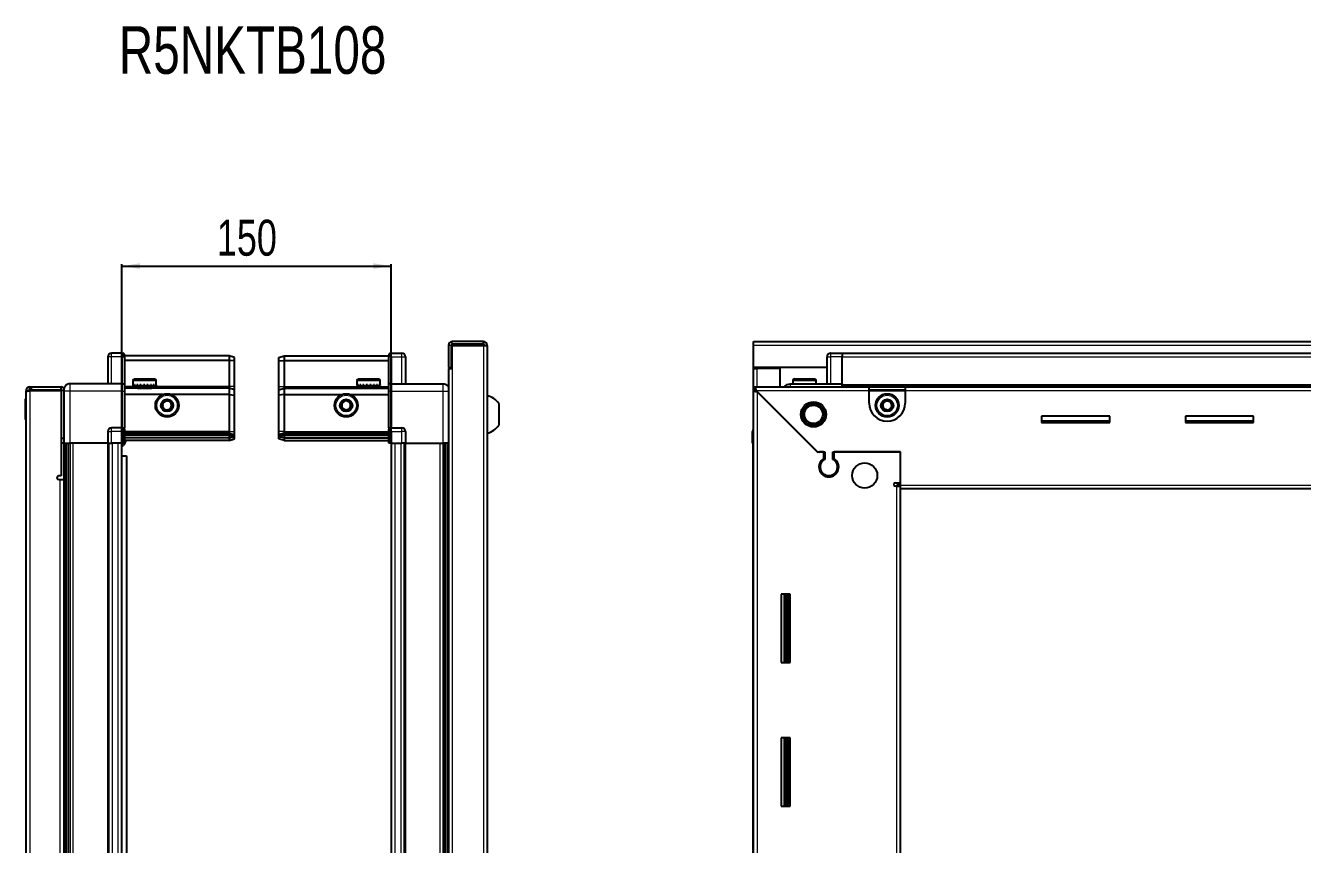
# Model space of a CAD drawing. Header units: millimetres. Extents: x 1415 to 4236, y 362 to 1752.
# Drawn here: x 2756 to 3467, y 1296 to 1752 of the extents above; entities that cross this region are included whole.
import ezdxf

# ---------------------------------------------------------------- set-up
doc = ezdxf.new("R2010")
doc.units = ezdxf.units.MM
doc.layers.add('FORMAT', color=7, linetype='Continuous')
doc.styles.add('SLDTEXTSTYLE0', font='TXT', dxfattribs={"width": 0.75})
doc.dimstyles.new('SLDDIMSTYLE0', dxfattribs={"dimtxt": 20, "dimasz": 10, "dimexe": 0, "dimexo": 0.0625, "dimgap": 5, "dimtad": 2, "dimdec": 1, "dimrnd": 1e-09, "dimzin": 12, "dimdsep": 46, "dimtxsty": 'SLDTEXTSTYLE0', "dimsah": 1, "dimcen": 0.09, "dimadec": 0, "dimazin": 3, "dimtfac": 1, "dimtofl": 0, "dimtmove": 0, "dimatfit": 3, "dimfxl": 0, "dimfrac": 2, "dimtolj": 1, "dimtzin": 12, "dimarcsym": 0})

# ---------------------------------------------------------------- blocks, each defined once
blk = doc.blocks.new('_D_5')
at = {"layer": 'FORMAT'}
for p, q in [((2809.28, 1519.33), (2809.28, 1618.82)), ((2809.28, 1617.82), (2959.28, 1617.82)), ((2959.28, 1519.33), (2959.28, 1618.82))]:
    blk.add_line(p, q, dxfattribs=at)
for points in [[(2809.28, 1617.82), (2819.28, 1616.28), (2819.28, 1619.36)], [(2959.28, 1617.82), (2949.28, 1619.36), (2949.28, 1616.28)]]:
    blk.add_solid(points, dxfattribs=at)
at = {"layer": 'FORMAT', "insert": (2862.11, 1643.6), "char_height": 20, "attachment_point": 1, "style": 'SLDTEXTSTYLE0'}
blk.add_mtext('150', dxfattribs=at)

msp = doc.modelspace()

# ---------------------------------------------------------------- linework, layer by layer
at = {"color": 7, "linetype": 'Continuous', "lineweight": 25}
for p, q in [((2991.13, 1573.72), (2991.13, 1561.32)), ((2992.63, 1573.72), (2992.63, 1561.32)), ((2993.13, 1560.82), (2993.13, 1573.72)), ((2993.13, 1573.72), (3010.53, 1573.72)), ((3010.53, 1575.82), (2993.23, 1575.82)), ((3010.53, 1574.32), (2993.23, 1574.32)), ((3010.53, 1574.32), (3010.53, 1575.82)), ((3010.53, 1573.72), (3012.63, 1573.72)), ((3012.63, 1573.72), (3012.63, 778.92)), ((3160.85, 1575.82), (4159.85, 1575.82)), ((3160.85, 1573.72), (3160.85, 1575.82)), ((3160.85, 1561.32), (3160.85, 1573.72)), ((2801.43, 1567.32), (2801.43, 1552.32)), ((2809.43, 1569.32), (2803.43, 1569.32)), ((2809.43, 1569.32), (2809.76, 1569.32)), ((2809.43, 1569.32), (2809.43, 1567.32)), ((2809.43, 1552.52), (2809.43, 1567.32)), ((2809.43, 1552.52), (2809.43, 1567.32)), ((2810.63, 1568.82), (2809.76, 1569.32)), ((2810.63, 1567.32), (2810.63, 1568.82)), ((2868.93, 1567.82), (2810.63, 1567.82)), ((2810.63, 1567.32), (2810.63, 1552.52)), ((2868.93, 1565.32), (2810.63, 1565.32)), ((2868.93, 1567.82), (2868.93, 1565.32)), ((2871.93, 1567.02), (2868.93, 1567.82)), ((2868.93, 1565.32), (2868.93, 1550.82)), ((2871.93, 1565.17), (2868.93, 1565.32)), ((2871.93, 1565.17), (2871.93, 1567.02)), ((2871.93, 1550.82), (2871.93, 1565.17)), ((2896.63, 1567.02), (2899.63, 1567.82)), ((2896.63, 1565.17), (2896.63, 1567.02)), ((2896.63, 1565.17), (2899.63, 1565.32)), ((2896.63, 1550.82), (2896.63, 1565.17)), ((2899.63, 1567.82), (2899.63, 1565.32)), ((2899.63, 1567.82), (2957.93, 1567.82)), ((2899.63, 1565.32), (2899.63, 1550.82)), ((2899.63, 1565.32), (2957.93, 1565.32)), ((2958.79, 1569.32), (2957.93, 1568.82)), ((2958.79, 1569.32), (2957.93, 1568.82)), ((2957.93, 1568.82), (2957.93, 1567.32)), ((2957.93, 1552.52), (2957.93, 1567.32)), ((2959.13, 1569.32), (2958.79, 1569.32)), ((2959.13, 1569.32), (2958.79, 1569.32)), ((2959.13, 1569.32), (2959.13, 1569.32)), ((2959.13, 1567.32), (2959.13, 1569.32)), ((2959.13, 1569.32), (2965.13, 1569.32)), ((2959.13, 1567.32), (2959.13, 1552.52)), ((2967.13, 1567.32), (2967.13, 1552.32)), ((3201.85, 1552.32), (3201.85, 1567.32)), ((3202.53, 1568.82), (3202.53, 1568.82)), ((3203.85, 1569.32), (3210.35, 1569.32)), ((3203.85, 1569.32), (3210.35, 1569.32)), ((3210.35, 1569.32), (3210.35, 1569.32)), ((3210.35, 1569.32), (3210.35, 1569.32)), ((3210.35, 1569.32), (3210.35, 1567.32)), ((4110.35, 1569.17), (3210.35, 1569.17)), ((3210.35, 1552.32), (3210.35, 1567.32)), ((2991.03, 1560.82), (2991.03, 791.82)), ((2991.03, 1560.82), (2993.13, 1560.82)), ((2991.13, 1561.32), (2992.63, 1561.32)), ((3201.85, 1561.32), (3160.85, 1561.32)), ((3160.85, 1560.82), (3160.85, 1561.32)), ((3160.85, 1560.82), (3162.95, 1560.82)), ((3160.85, 1550.57), (3160.85, 1560.82)), ((3162.35, 1560.82), (3162.35, 1561.32)), ((3175.85, 1560.82), (3162.95, 1560.82)), ((3175.85, 1550.57), (3175.85, 1560.82)), ((2758.03, 1549.07), (2758.03, 1550.57)), ((2758.03, 1550.57), (2758.93, 1550.57)), ((2758.93, 1549.07), (2758.93, 1550.57)), ((2758.93, 1550.57), (2775.43, 1550.57)), ((2775.43, 1549.07), (2775.43, 1550.57)), ((2809.43, 1552.32), (2780.43, 1552.32)), ((2809.43, 1552.32), (2809.43, 1552.52)), ((2809.43, 1552.32), (2810.63, 1552.32)), ((2809.43, 1548.32), (2809.43, 1552.32)), ((2810.63, 1552.52), (2810.63, 1552.32)), ((2810.63, 1552.32), (2810.63, 1548.32)), ((2868.93, 1549.82), (2810.63, 1549.82)), ((2815.43, 1554.22), (2815.43, 1551.82)), ((2815.43, 1551.82), (2815.43, 1551.32)), ((2815.43, 1551.32), (2815.56, 1551.32)), ((2815.75, 1551.82), (2815.56, 1551.82)), ((2815.56, 1551.82), (2815.56, 1551.32)), ((2815.56, 1551.32), (2815.75, 1551.32)), ((2815.75, 1551.82), (2815.75, 1551.32)), ((2815.75, 1551.32), (2816.28, 1551.32)), ((2816.23, 1555.02), (2823.39, 1555.02)), ((2816.68, 1551.82), (2816.28, 1551.82)), ((2816.28, 1551.82), (2816.28, 1551.32)), ((2816.28, 1551.32), (2816.68, 1551.32)), ((2816.68, 1551.82), (2816.68, 1551.32)), ((2816.68, 1551.32), (2817.55, 1551.32)), ((2817.53, 1551.32), (2817.53, 1551.22)), ((2817.53, 1551.22), (2826.33, 1551.22)), ((2818.12, 1551.82), (2817.55, 1551.82)), ((2817.55, 1551.82), (2817.55, 1551.32)), ((2817.55, 1551.32), (2818.12, 1551.32)), ((2817.93, 1550.82), (2818.62, 1550.34)), ((2817.93, 1550.82), (2822.96, 1550.82)), ((2818.62, 1550.34), (2817.93, 1549.86)), ((2817.93, 1549.86), (2817.93, 1549.82)), ((2817.93, 1549.86), (2822.96, 1549.86)), ((2818.12, 1551.82), (2818.12, 1551.32)), ((2818.12, 1551.32), (2819.25, 1551.32)), ((2818.62, 1550.34), (2822.78, 1550.34)), ((2819.94, 1551.82), (2819.25, 1551.82)), ((2819.25, 1551.82), (2819.25, 1551.32)), ((2819.25, 1551.32), (2819.94, 1551.32)), ((2819.94, 1551.82), (2819.94, 1551.32)), ((2819.94, 1551.32), (2821.21, 1551.32)), ((2821.95, 1551.82), (2821.21, 1551.82)), ((2821.21, 1551.82), (2821.21, 1551.32)), ((2821.21, 1551.32), (2821.44, 1551.32)), ((2821.44, 1551.82), (2821.44, 1551.32)), ((2821.94, 1551.82), (2821.94, 1551.32)), ((2821.94, 1551.32), (2821.95, 1551.32)), ((2821.95, 1551.82), (2821.95, 1551.32)), ((2821.95, 1551.32), (2823.24, 1551.32)), ((2822.78, 1550.34), (2825.24, 1550.34)), ((2822.96, 1550.82), (2825.93, 1550.82)), ((2822.96, 1549.86), (2825.93, 1549.86)), ((2823.95, 1551.82), (2823.24, 1551.82)), ((2823.24, 1551.82), (2823.24, 1551.32)), ((2823.3, 1551.82), (2823.3, 1551.32)), ((2823.3, 1551.32), (2823.95, 1551.32)), ((2823.39, 1555.02), (2827.63, 1555.02)), ((2823.95, 1551.82), (2823.95, 1551.32)), ((2823.95, 1551.32), (2825.14, 1551.32)), ((2825.76, 1551.82), (2825.14, 1551.82)), ((2825.14, 1551.82), (2825.14, 1551.32)), ((2825.14, 1551.32), (2825.76, 1551.32)), ((2825.24, 1550.34), (2825.93, 1550.82)), ((2825.93, 1549.86), (2825.24, 1550.34)), ((2825.76, 1551.82), (2825.76, 1551.32)), ((2825.76, 1551.32), (2826.73, 1551.32)), ((2825.93, 1549.82), (2825.93, 1549.86)), ((2826.33, 1551.22), (2826.33, 1551.32)), ((2827.2, 1551.82), (2826.73, 1551.82)), ((2826.73, 1551.82), (2826.73, 1551.32)), ((2826.73, 1551.32), (2827.2, 1551.32)), ((2827.2, 1551.82), (2827.2, 1551.32)), ((2827.2, 1551.32), (2827.85, 1551.32)), ((2828.11, 1551.82), (2827.85, 1551.82)), ((2827.85, 1551.82), (2827.85, 1551.32)), ((2827.85, 1551.32), (2828.11, 1551.32)), ((2828.11, 1551.82), (2828.11, 1551.32)), ((2828.11, 1551.32), (2828.39, 1551.32)), ((2828.43, 1551.82), (2828.39, 1551.82)), ((2828.39, 1551.82), (2828.39, 1551.32)), ((2828.39, 1551.32), (2828.43, 1551.32)), ((2828.43, 1551.82), (2828.43, 1554.22)), ((2828.43, 1551.82), (2828.43, 1551.32)), ((2868.93, 1550.82), (2868.93, 1549.82)), ((2868.93, 1549.82), (2868.93, 1546.32)), ((2871.93, 1549.02), (2868.93, 1549.82)), ((2871.93, 1549.02), (2871.93, 1550.82)), ((2896.63, 1549.02), (2896.63, 1550.82)), ((2896.63, 1549.02), (2899.63, 1549.82)), ((2899.63, 1550.82), (2899.63, 1549.82)), ((2899.63, 1549.82), (2899.63, 1546.32)), ((2899.63, 1549.82), (2957.93, 1549.82)), ((2940.13, 1554.22), (2940.13, 1551.32)), ((2940.13, 1551.32), (2940.16, 1551.32)), ((2940.28, 1551.82), (2940.16, 1551.82)), ((2940.16, 1551.82), (2940.16, 1551.32)), ((2940.16, 1551.32), (2940.28, 1551.32)), ((2940.28, 1551.82), (2940.28, 1551.32)), ((2940.28, 1551.32), (2940.69, 1551.32)), ((2941.03, 1551.82), (2940.69, 1551.82)), ((2940.69, 1551.82), (2940.69, 1551.32)), ((2940.69, 1551.32), (2941.03, 1551.32)), ((2940.93, 1555.02), (2952.33, 1555.02)), ((2941.03, 1551.82), (2941.03, 1551.32)), ((2941.03, 1551.32), (2941.8, 1551.32)), ((2942.33, 1551.82), (2941.8, 1551.82)), ((2941.8, 1551.82), (2941.8, 1551.32)), ((2941.8, 1551.32), (2942.33, 1551.32)), ((2942.23, 1551.32), (2942.23, 1551.22)), ((2942.23, 1551.22), (2951.03, 1551.22)), ((2942.33, 1551.82), (2942.33, 1551.32)), ((2942.33, 1551.32), (2943.39, 1551.32)), ((2942.63, 1550.82), (2943.32, 1550.34)), ((2942.63, 1550.82), (2950.63, 1550.82)), ((2943.32, 1550.34), (2942.63, 1549.86)), ((2942.63, 1549.86), (2942.63, 1549.82)), ((2942.63, 1549.86), (2950.63, 1549.86)), ((2943.32, 1550.34), (2949.94, 1550.34)), ((2944.05, 1551.82), (2943.39, 1551.82)), ((2943.39, 1551.82), (2943.39, 1551.32)), ((2943.39, 1551.32), (2944.05, 1551.32)), ((2944.05, 1551.82), (2944.05, 1551.32)), ((2944.05, 1551.32), (2945.29, 1551.32)), ((2946.02, 1551.82), (2945.29, 1551.82)), ((2945.29, 1551.82), (2945.29, 1551.32)), ((2945.29, 1551.32), (2945.72, 1551.32)), ((2945.72, 1551.82), (2945.72, 1551.32)), ((2946.02, 1551.82), (2946.02, 1551.32)), ((2946.02, 1551.32), (2947.32, 1551.32)), ((2948.05, 1551.82), (2947.32, 1551.82)), ((2947.32, 1551.82), (2947.32, 1551.32)), ((2947.59, 1551.82), (2947.59, 1551.32)), ((2947.59, 1551.32), (2948.05, 1551.32)), ((2948.05, 1551.82), (2948.05, 1551.32)), ((2948.05, 1551.32), (2949.28, 1551.32)), ((2949.94, 1551.82), (2949.28, 1551.82)), ((2949.28, 1551.82), (2949.28, 1551.32)), ((2949.28, 1551.32), (2949.94, 1551.32)), ((2949.94, 1551.82), (2949.94, 1551.32)), ((2949.94, 1551.32), (2950.98, 1551.32)), ((2949.94, 1550.34), (2950.63, 1550.82)), ((2950.63, 1549.86), (2949.94, 1550.34)), ((2950.63, 1549.82), (2950.63, 1549.86)), ((2951.5, 1551.82), (2950.98, 1551.82)), ((2950.98, 1551.82), (2950.98, 1551.32)), ((2950.98, 1551.32), (2951.5, 1551.32)), ((2951.03, 1551.22), (2951.03, 1551.32)), ((2951.5, 1551.82), (2951.5, 1551.32)), ((2951.5, 1551.32), (2952.26, 1551.32)), ((2952.59, 1551.82), (2952.26, 1551.82)), ((2952.26, 1551.82), (2952.26, 1551.32)), ((2952.26, 1551.32), (2952.59, 1551.32)), ((2952.59, 1551.82), (2952.59, 1551.32)), ((2952.59, 1551.32), (2952.99, 1551.32)), ((2953.1, 1551.82), (2952.99, 1551.82)), ((2952.99, 1551.82), (2952.99, 1551.32)), ((2952.99, 1551.32), (2953.1, 1551.32)), ((2953.1, 1551.82), (2953.1, 1551.32)), ((2953.1, 1551.32), (2953.13, 1551.32)), ((2953.13, 1551.32), (2953.13, 1554.22)), ((2957.93, 1552.32), (2957.93, 1552.52)), ((2959.13, 1552.32), (2957.93, 1552.32)), ((2957.93, 1548.32), (2957.93, 1552.32)), ((2959.13, 1552.52), (2959.13, 1552.32)), ((2959.13, 1552.32), (2959.13, 1548.32)), ((2959.13, 1552.32), (2988.13, 1552.32)), ((3160.85, 1549.07), (3160.85, 1550.57)), ((3160.85, 1550.57), (3161.85, 1550.57)), ((3161.85, 1550.57), (3225.35, 1550.57)), ((3161.85, 1549.07), (3161.85, 1550.57)), ((3181.35, 1552.32), (3210.35, 1552.32)), ((3182.85, 1554.22), (3182.85, 1552.32)), ((3183.65, 1555.02), (3195.05, 1555.02)), ((3195.85, 1552.32), (3195.85, 1554.22)), ((3210.28, 1550.57), (3210.35, 1552.29)), ((3210.35, 1552.32), (3210.35, 1551.82)), ((3210.35, 1551.17), (4110.35, 1551.17)), ((3225.35, 1548.47), (3225.35, 1550.57)), ((3225.35, 1550.57), (3245.35, 1550.57)), ((3245.35, 1550.57), (3245.35, 1548.47)), ((3245.35, 1550.57), (4075.35, 1550.57)), ((2755.93, 1543.96), (2755.63, 1543.96)), ((2755.63, 1532.39), (2755.63, 1543.96)), ((2757.43, 1548.47), (2755.93, 1548.47)), ((2755.93, 1547.97), (2755.93, 1548.47)), ((2755.93, 804.67), (2755.93, 1547.97)), ((2758.03, 1549.07), (2758.93, 1549.07)), ((2758.03, 1548.57), (2775.43, 1548.57)), ((2758.93, 1549.07), (2775.43, 1549.07)), ((2776.93, 1548.57), (2775.43, 1548.57)), ((2775.43, 1548.57), (2775.43, 1501.07)), ((2776.93, 1548.32), (2776.93, 1519.32)), ((2809.43, 1528.02), (2809.43, 1548.32)), ((2810.63, 1548.32), (2810.63, 1528.02)), ((2831.93, 1546.32), (2810.63, 1546.32)), ((2868.93, 1546.32), (2836.93, 1546.32)), ((2868.93, 1546.32), (2868.93, 1525.82)), ((2868.93, 1546.32), (2871.93, 1545.99)), ((2871.93, 1545.99), (2871.93, 1549.02)), ((2871.93, 1525.82), (2871.93, 1545.99)), ((2896.63, 1545.99), (2896.63, 1549.02)), ((2899.63, 1546.32), (2896.63, 1545.99)), ((2896.63, 1525.82), (2896.63, 1545.99)), ((2899.63, 1546.32), (2899.63, 1525.82)), ((2899.63, 1546.32), (2931.63, 1546.32)), ((2936.63, 1546.32), (2957.93, 1546.32)), ((2957.93, 1528.02), (2957.93, 1548.32)), ((2959.13, 1548.32), (2959.13, 1528.02)), ((3160.85, 1548.57), (3160.85, 1549.07)), ((3160.85, 1549.07), (3161.85, 1549.07)), ((3160.85, 804.07), (3160.85, 1548.57)), ((3162.35, 1548.57), (3160.85, 1548.57)), ((3162.45, 1548.47), (3196.35, 1514.57)), ((3197.05, 1513.87), (3162.95, 1547.97)), ((3225.35, 1549.07), (3245.35, 1549.07)), ((3225.35, 1541.57), (3225.35, 1548.47)), ((3245.35, 1548.47), (3245.35, 1541.57)), ((3019.23, 1529.32), (3019.23, 1541.32)), ((2755.63, 1532.39), (2755.93, 1532.39)), ((3359.35, 1534.32), (3321.35, 1534.32)), ((3321.35, 1534.32), (3321.35, 1530.82)), ((3359.35, 1531.57), (3321.35, 1531.57)), ((3321.35, 1530.82), (3359.35, 1530.82)), ((3359.35, 1530.82), (3359.35, 1534.32)), ((3439.35, 1534.32), (3401.35, 1534.32)), ((3401.35, 1534.32), (3401.35, 1530.82)), ((3439.35, 1531.57), (3401.35, 1531.57)), ((3401.35, 1530.82), (3439.35, 1530.82)), ((3439.35, 1530.82), (3439.35, 1534.32)), ((2775.43, 1522.07), (2776.93, 1522.07)), ((2801.43, 1525.82), (2801.43, 1519.32)), ((2809.43, 1527.82), (2803.43, 1527.82)), ((2809.43, 1527.82), (2809.43, 1528.02)), ((2809.43, 1527.82), (2809.43, 1525.82)), ((2809.43, 1527.82), (2810.63, 1527.82)), ((2809.43, 1519.32), (2809.43, 1525.82)), ((2809.43, 1519.32), (2809.43, 1525.82)), ((2809.76, 1519.32), (2809.76, 1525.82)), ((2810.63, 1528.02), (2810.63, 1527.82)), ((2810.63, 1527.15), (2810.63, 1527.82)), ((2810.63, 1527.15), (2810.63, 1519.32)), ((2868.93, 1524.82), (2810.63, 1524.82)), ((2868.93, 1523.82), (2810.63, 1523.82)), ((2868.93, 1522.32), (2810.63, 1522.32)), ((2868.93, 1525.82), (2868.93, 1524.82)), ((2868.93, 1524.82), (2868.93, 1523.82)), ((2868.93, 1524.82), (2871.93, 1524.02)), ((2868.93, 1523.82), (2868.93, 1522.32)), ((2868.93, 1523.82), (2871.93, 1523.28)), ((2868.93, 1522.32), (2871.93, 1522.78)), ((2868.93, 1522.32), (2868.93, 1520.82)), ((2868.93, 1520.82), (2871.93, 1521.63)), ((2871.93, 1524.02), (2871.93, 1525.82)), ((2871.93, 1523.28), (2871.93, 1524.02)), ((2871.93, 1522.78), (2871.93, 1523.28)), ((2871.93, 1521.63), (2871.93, 1522.78)), ((2896.63, 1524.02), (2896.63, 1525.82)), ((2899.63, 1524.82), (2896.63, 1524.02)), ((2896.63, 1523.28), (2896.63, 1524.02)), ((2899.63, 1523.82), (2896.63, 1523.28)), ((2896.63, 1522.78), (2896.63, 1523.28)), ((2899.63, 1522.32), (2896.63, 1522.78)), ((2896.63, 1521.63), (2896.63, 1522.78)), ((2899.63, 1520.82), (2896.63, 1521.63)), ((2899.63, 1525.82), (2899.63, 1524.82)), ((2899.63, 1524.82), (2899.63, 1523.82)), ((2899.63, 1524.82), (2957.93, 1524.82)), ((2899.63, 1523.82), (2957.93, 1523.82)), ((2899.63, 1523.82), (2899.63, 1522.32)), ((2899.63, 1522.32), (2899.63, 1520.82)), ((2899.63, 1522.32), (2957.93, 1522.32)), ((2957.93, 1527.82), (2957.93, 1528.02)), ((2959.13, 1527.82), (2957.93, 1527.82)), ((2957.93, 1527.82), (2957.93, 1527.15)), ((2957.93, 1519.32), (2957.93, 1527.15)), ((2958.79, 1525.82), (2958.79, 1519.32)), ((2959.13, 1528.02), (2959.13, 1527.82)), ((2959.13, 1525.82), (2959.13, 1527.82)), ((2959.13, 1527.82), (2965.13, 1527.82)), ((2959.13, 1525.82), (2959.13, 1527.82)), ((2959.13, 1525.82), (2959.13, 1519.32)), ((2967.13, 1525.82), (2967.13, 1519.32)), ((3160.35, 1525.82), (3160.35, 1519.32)), ((3160.35, 1519.32), (3160.35, 1525.82)), ((2776.93, 1519.32), (2775.43, 1519.32)), ((2777.58, 833.32), (2777.58, 1519.32)), ((2779.37, 1519.32), (2779.37, 833.32)), ((2779.4, 1519.32), (2779.4, 833.32)), ((2801.43, 1519.32), (2780.43, 1519.32)), ((2801.43, 1519.32), (2803.43, 1519.32)), ((2802.08, 833.32), (2802.08, 1519.32)), ((2809.43, 1519.32), (2803.43, 1519.32)), ((2809.28, 833.32), (2809.28, 1519.32)), ((2809.43, 1519.32), (2809.76, 1519.32)), ((2809.43, 1519.32), (2809.43, 1519.32)), ((2810.63, 1519.32), (2809.76, 1519.32)), ((2809.76, 1519.32), (2809.76, 1519.32)), ((2868.93, 1520.82), (2810.63, 1520.82)), ((2899.63, 1520.82), (2957.93, 1520.82)), ((2958.79, 1519.32), (2957.93, 1519.32)), ((2959.13, 1519.32), (2958.79, 1519.32)), ((2959.13, 1519.32), (2965.13, 1519.32)), ((2959.28, 1519.32), (2959.28, 833.32)), ((2967.13, 1519.32), (2965.13, 1519.32)), ((2966.48, 1519.32), (2966.48, 833.32)), ((2967.13, 1519.32), (2988.13, 1519.32)), ((2989.15, 833.32), (2989.15, 1519.32)), ((2989.18, 833.32), (2989.18, 1519.32)), ((2990.98, 1519.32), (2990.98, 833.32)), ((3160.35, 1519.32), (3160.35, 1519.32)), ((3160.85, 1519.32), (3160.35, 1519.32)), ((3160.5, 1519.32), (3160.5, 833.32)), ((3196.35, 1514.57), (3200.55, 1514.57)), ((3197.75, 1514.57), (3197.05, 1513.87)), ((3199.85, 1514.57), (3197.75, 1514.57)), ((3199.85, 1514.57), (3199.85, 1510.68)), ((3200.55, 1514.57), (3200.55, 1510.29)), ((3205.15, 1514.57), (3242.85, 1514.57)), ((3205.15, 1510.29), (3205.15, 1514.57)), ((3205.85, 1510.68), (3205.85, 1514.57)), ((3242.85, 1514.57), (3205.85, 1514.57)), ((3242.85, 1497.32), (3242.85, 1514.57)), ((3242.85, 1495.92), (3242.85, 1514.57)), ((2809.28, 1512.32), (2811.78, 1512.32)), ((2811.78, 1512.32), (2811.78, 838.82)), ((2775.43, 1501.07), (2774.08, 1501.07)), ((3200.85, 1501.71), (3200.85, 1500.95)), ((2774.08, 1499.07), (2774.83, 1499.07)), ((2774.83, 1499.07), (2776.93, 1499.07)), ((2776.93, 1499.07), (2776.93, 853.57)), ((3240, 1497.32), (3242.85, 1497.32)), ((3240.75, 1495.32), (3240, 1495.32)), ((3240.75, 1495.32), (3242.85, 1495.32)), ((3242.85, 1496.32), (3240.85, 1496.32)), ((3240.85, 1496.32), (3240.85, 1495.32)), ((3242.85, 1493.82), (3242.85, 1495.92)), ((3242.85, 858.82), (3242.85, 1493.82)), ((4077.85, 1493.82), (3242.85, 1493.82)), ((3181.35, 1435.32), (3176.35, 1435.32)), ((3176.35, 1435.32), (3176.35, 1397.32)), ((3178.5, 1397.32), (3178.5, 1435.32)), ((3180.29, 1397.32), (3180.29, 1435.32)), ((3180.33, 1397.32), (3180.33, 1435.32)), ((3181.35, 1397.32), (3181.35, 1435.32)), ((3176.35, 1397.32), (3181.35, 1397.32)), ((3181.35, 1355.32), (3176.35, 1355.32)), ((3176.35, 1355.32), (3176.35, 1317.32)), ((3178.5, 1317.32), (3178.5, 1355.32)), ((3180.29, 1317.32), (3180.29, 1355.32)), ((3180.33, 1317.32), (3180.33, 1355.32)), ((3181.35, 1317.32), (3181.35, 1355.32)), ((3176.35, 1317.32), (3181.35, 1317.32))]:
    msp.add_line(p, q, dxfattribs=at)
at = {"color": 8, "linetype": 'Continuous', "lineweight": 18}
for p, q in [((2992.63, 1573.72), (2991.13, 1573.72)), ((2993.23, 1574.32), (2993.23, 1575.82)), ((3010.53, 1573.72), (3010.53, 778.92)), ((4159.85, 1573.72), (3160.85, 1573.72)), ((2803.43, 1567.32), (2801.43, 1567.32)), ((2803.43, 1567.32), (2803.43, 1569.32)), ((2803.43, 1552.32), (2803.43, 1567.32)), ((2809.43, 1567.32), (2803.43, 1567.32)), ((2809.43, 1567.32), (2810.63, 1567.32)), ((2959.13, 1567.32), (2957.93, 1567.32)), ((2959.13, 1567.32), (2965.13, 1567.32)), ((2965.13, 1567.32), (2965.13, 1569.32)), ((2965.13, 1552.32), (2965.13, 1567.32)), ((2965.13, 1567.32), (2967.13, 1567.32)), ((3201.85, 1567.32), (3203.85, 1567.32)), ((3203.85, 1569.32), (3203.85, 1567.32)), ((3203.85, 1567.32), (3203.85, 1552.32)), ((3210.35, 1567.32), (3203.85, 1567.32)), ((4110.35, 1567.17), (3210.35, 1567.17)), ((2993.13, 1560.82), (2993.13, 791.82)), ((3162.95, 1560.82), (3162.95, 1561.32)), ((3162.95, 1550.57), (3162.95, 1560.82)), ((2809.43, 1552.52), (2810.63, 1552.52)), ((2817.93, 1550.82), (2810.63, 1550.82)), ((2815.43, 1554.22), (2823.6, 1554.22)), ((2823.6, 1554.22), (2828.43, 1554.22)), ((2868.93, 1550.82), (2825.93, 1550.82)), ((2871.93, 1550.82), (2868.93, 1550.82)), ((2896.63, 1550.82), (2899.63, 1550.82)), ((2899.63, 1550.82), (2942.63, 1550.82)), ((2940.13, 1554.22), (2953.13, 1554.22)), ((2950.63, 1550.82), (2957.93, 1550.82)), ((2957.93, 1552.52), (2959.13, 1552.52)), ((3182.85, 1554.22), (3195.85, 1554.22)), ((4110.35, 1551.82), (3210.35, 1551.82)), ((4110.35, 1550.59), (3210.35, 1550.59)), ((2758.03, 1548.57), (2758.03, 804.07)), ((2780.43, 1519.32), (2780.43, 1548.32)), ((2809.43, 1548.32), (2780.43, 1548.32)), ((2809.43, 1548.32), (2810.63, 1548.32)), ((2959.13, 1548.32), (2957.93, 1548.32)), ((2959.13, 1548.32), (2988.13, 1548.32)), ((2988.13, 1519.32), (2988.13, 1548.32)), ((3225.35, 1548.47), (3162.45, 1548.47)), ((3162.95, 1547.97), (3162.95, 804.67)), ((3225.35, 1548.47), (3245.35, 1548.47)), ((4075.35, 1548.47), (3245.35, 1548.47)), ((2801.43, 1525.82), (2803.43, 1525.82)), ((2803.43, 1525.82), (2803.43, 1527.82)), ((2803.43, 1519.32), (2803.43, 1525.82)), ((2809.43, 1525.82), (2803.43, 1525.82)), ((2809.43, 1528.02), (2810.63, 1528.02)), ((2809.43, 1525.82), (2809.76, 1525.82)), ((2868.93, 1525.82), (2810.63, 1525.82)), ((2868.93, 1525.82), (2871.93, 1525.82)), ((2899.63, 1525.82), (2896.63, 1525.82)), ((2899.63, 1525.82), (2957.93, 1525.82)), ((2957.93, 1528.02), (2959.13, 1528.02)), ((2959.13, 1525.82), (2958.79, 1525.82)), ((2959.13, 1525.82), (2965.13, 1525.82)), ((2965.13, 1525.82), (2965.13, 1527.82)), ((2967.13, 1525.82), (2965.13, 1525.82)), ((2965.13, 1519.32), (2965.13, 1525.82)), ((3160.85, 1525.82), (3160.35, 1525.82)), ((2776.93, 1499.07), (2776.93, 1519.32)), ((2778.16, 1519.32), (2778.16, 833.32)), ((2780.61, 833.32), (2780.61, 1519.32)), ((2782.02, 1519.32), (2782.02, 833.32)), ((2801.43, 833.32), (2801.43, 1519.32)), ((2804.08, 833.32), (2804.08, 1519.32)), ((2807.28, 833.32), (2807.28, 1519.32)), ((2809.43, 1519.32), (2809.76, 1519.32)), ((2961.28, 1519.32), (2961.28, 833.32)), ((2964.48, 1519.32), (2964.48, 833.32)), ((2967.13, 1519.32), (2967.13, 833.32)), ((2986.53, 833.32), (2986.53, 1519.32)), ((2987.94, 1519.32), (2987.94, 833.32)), ((2990.39, 833.32), (2990.39, 1519.32)), ((2774.83, 853.57), (2774.83, 1499.07)), ((3240.75, 857.32), (3240.75, 1495.32)), ((3242.85, 1495.92), (4077.85, 1495.92)), ((3177.85, 1435.32), (3177.85, 1397.32)), ((3179.09, 1435.32), (3179.09, 1397.32)), ((3177.85, 1355.32), (3177.85, 1317.32)), ((3179.09, 1355.32), (3179.09, 1317.32))]:
    msp.add_line(p, q, dxfattribs=at)
at = {"color": 7, "linetype": 'Continuous', "lineweight": 25}
for centre, radius in [((2834.43, 1540.32), 6.5), ((2834.43, 1540.32), 3.46), ((2934.13, 1540.32), 6.5), ((2934.13, 1540.32), 3.46), ((3235.35, 1540.32), 6.5), ((3235.35, 1540.32), 3.46), ((3194.35, 1535.32), 7), ((3194.35, 1535.32), 6.03), ((3194.35, 1535.32), 5.1), ((3222.85, 1501.32), 7)]:
    msp.add_circle(centre, radius, dxfattribs=at)
at = {"color": 8, "linetype": 'Continuous', "lineweight": 18}
for centre in [(2834.43, 1540.32), (2934.13, 1540.32), (3235.35, 1540.32)]:
    msp.add_circle(centre, 5.7, dxfattribs=at)
at = {"color": 7, "linetype": 'Continuous', "lineweight": 25}
for centre, radius, start, end in [((2993.23, 1573.72), 2.1, 90, 180), ((2993.23, 1573.72), 0.6, 90, 180), ((3010.53, 1573.72), 2.1, 360, 90), ((3010.53, 1573.72), 0.6, 360, 90), ((2803.43, 1567.32), 2, 90, 180), ((2965.13, 1567.32), 2, 0, 90), ((3203.85, 1567.32), 2, 90, 180), ((3203.85, 1567.32), 2, 90, 131.40962), ((2775.33, 1548.47), 2.1, 32.2369, 87.2706), ((2816.23, 1554.22), 0.8, 90, 180), ((2817.53, 1550.82), 0.4, 0, 90), ((2826.33, 1550.82), 0.4, 90, 180), ((2827.63, 1554.22), 0.8, 0, 90), ((2940.93, 1554.22), 0.8, 90, 180), ((2942.23, 1550.82), 0.4, 0, 90), ((2951.03, 1550.82), 0.4, 90, 180), ((2952.33, 1554.22), 0.8, 0, 90), ((3183.65, 1554.22), 0.8, 90, 180), ((3195.05, 1554.22), 0.8, 0, 90), ((3201.65, 1552.52), 0.2, 270, 0), ((2757.93, 1548.07), 0.5, 90, 117.52901), ((2775.33, 1548.47), 0.6, 9.59407, 90), ((2834.43, 1540.32), 2.5, 101.00659, 161.00659), ((2834.43, 1540.32), 2.5, 41.00659, 101.00659), ((2934.13, 1540.32), 2.5, 60.74103, 120.74103), ((3009.6, 1534.3), 11.91, 36.1266, 75.29965), ((3235.35, 1540.32), 2.5, 74.01559, 134.01559), ((3235.35, 1540.32), 2.5, 14.01559, 74.01559), ((2834.43, 1540.32), 2.5, 161.00659, 221.00659), ((2834.43, 1540.32), 2.5, 221.00659, 281.00659), ((2834.43, 1540.32), 2.5, 281.00659, 341.00659), ((2834.43, 1540.32), 2.5, 341.00659, 41.00659), ((2934.13, 1540.32), 2.5, 120.74103, 180.74103), ((2934.13, 1540.32), 2.5, 180.74103, 240.74103), ((2934.13, 1540.32), 2.5, 240.74103, 300.74103), ((2934.13, 1540.32), 2.5, 0.74103, 60.74103), ((2934.13, 1540.32), 2.5, 300.74103, 0.74103), ((3235.35, 1541.57), 10, 180, 270), ((3235.35, 1540.32), 2.5, 134.01559, 194.01559), ((3235.35, 1540.32), 2.5, 194.01559, 254.01559), ((3235.35, 1540.32), 2.5, 254.01559, 314.01559), ((3235.35, 1541.57), 10, 270, 0), ((3235.35, 1540.32), 2.5, 314.01559, 14.01559), ((3009.6, 1536.35), 11.91, 284.70035, 323.8734), ((2803.43, 1525.82), 2, 90, 180), ((2965.13, 1525.82), 2, 0, 90), ((3162.35, 1525.82), 2, 138.59038, 180), ((2806.78, 1521.97), 5, 300, 346.70293), ((3202.85, 1506.07), 5.5, 123.05573, 56.94427), ((3202.85, 1506.07), 4.8, 118.63099, 61.36901), ((2774.08, 1500.07), 1, 90, 270), ((3240, 1496.32), 1, 90, 270)]:
    msp.add_arc(centre, radius, start, end, dxfattribs=at)
for centre, start_param, end_param in [((2813.22, 1525.82), 2.418858, 3.141593), ((2955.33, 1525.82), 0, 0.722734)]:
    msp.add_ellipse(centre, major_axis=(3.46, 0), ratio=0.57735, start_param=start_param, end_param=end_param, dxfattribs=at)
for points, knots in [([(2758.03, 1550.57), (2757.77, 1550.55), (2757.28, 1550.49), (2756.64, 1550.1), (2756.17, 1549.54), (2755.95, 1548.96), (2755.93, 1548.6), (2755.93, 1548.47)], [0, 0, 0, 0, 0.230255, 0.448522, 0.666786, 0.88505, 1, 1, 1, 1]), ([(2780.43, 1552.32), (2779.99, 1552.28), (2779.31, 1552.2), (2778.49, 1551.77), (2777.93, 1551.32), (2777.48, 1550.76), (2777.04, 1549.94), (2776.97, 1549.26), (2776.93, 1548.82)], [0, 0, 0, 0, 0.239457, 0.368361, 0.5, 0.631639, 0.760543, 1, 1, 1, 1]), ([(2988.13, 1552.32), (2988.57, 1552.28), (2989.24, 1552.21), (2990.06, 1551.77), (2990.61, 1551.33), (2990.89, 1550.96), (2991.03, 1550.77)], [0, 0, 0, 0, 0.3842982, 0.5911726, 0.8024372, 1, 1, 1, 1]), ([(3162.45, 1548.47), (3162.41, 1548.73), (3162.32, 1549.22), (3162.18, 1549.86), (3162.05, 1550.33), (3161.94, 1550.55), (3161.87, 1550.57), (3161.85, 1550.57)], [0, 0, 0, 0, 0.230255, 0.448522, 0.666786, 0.88505, 1, 1, 1, 1]), ([(3178.14, 1550.57), (3178.26, 1550.77), (3178.64, 1551.42), (3179.8, 1552.13), (3180.83, 1552.26), (3181.35, 1552.32)], [0, 0, 0, 0, 0.18225, 0.591125, 1, 1, 1, 1]), ([(3210.35, 1552.32), (3210.35, 1552.29), (3210.35, 1552.21), (3210.35, 1551.59), (3210.35, 1551.01), (3210.35, 1550.62), (3210.35, 1550.59)], [0, 0, 0, 0, 0.3242788, 0.6485576, 0.9728365, 1, 1, 1, 1]), ([(2755.93, 1547.97), (2755.95, 1548.02), (2756, 1548.11), (2756.4, 1548.24), (2756.95, 1548.37), (2757.53, 1548.48), (2757.9, 1548.55), (2758.03, 1548.57)], [0, 0, 0, 0, 0.230255, 0.448522, 0.666786, 0.88505, 1, 1, 1, 1]), ([(2776.93, 1548.82), (2776.93, 1548.82), (2776.93, 1548.8), (2776.93, 1548.69), (2776.93, 1548.52), (2776.93, 1548.39), (2776.93, 1548.32)], [0, 0, 0, 0, 0.249394, 0.500333, 0.750167, 1, 1, 1, 1]), ([(2832.53, 1542.5), (2833.04, 1542.6), (2833.98, 1542.78), (2834.93, 1542.97), (2835.37, 1543.05)], [0, 0, 0, 0, 0.534686, 1, 1, 1, 1]), ([(2835.37, 1543.05), (2835.45, 1542.96), (2835.84, 1542.51), (2836.49, 1541.76), (2837.03, 1541.13), (2837.26, 1540.87)], [0, 0, 0, 0, 0.133125, 0.637099, 1, 1, 1, 1]), ([(2931.61, 1541.73), (2932.05, 1542), (2932.88, 1542.49), (2933.7, 1542.98), (2934.09, 1543.21)], [0, 0, 0, 0, 0.534686, 1, 1, 1, 1]), ([(2934.09, 1543.21), (2934.54, 1542.96), (2935.38, 1542.49), (2936.22, 1542.02), (2936.61, 1541.8)], [0, 0, 0, 0, 0.534686, 1, 1, 1, 1]), ([(3160.85, 1548.57), (3160.88, 1548.53), (3160.93, 1548.44), (3161.32, 1548.3), (3161.88, 1548.17), (3162.46, 1548.06), (3162.83, 1548), (3162.95, 1547.97)], [0, 0, 0, 0, 0.2302553, 0.4485219, 0.6667858, 0.8850496, 1, 1, 1, 1]), ([(3232.58, 1541.12), (3232.95, 1541.48), (3233.64, 1542.15), (3234.33, 1542.81), (3234.65, 1543.12)], [0, 0, 0, 0, 0.534686, 1, 1, 1, 1]), ([(3234.65, 1543.12), (3235.15, 1542.98), (3236.08, 1542.72), (3237, 1542.45), (3237.43, 1542.33)], [0, 0, 0, 0, 0.534686, 1, 1, 1, 1]), ([(2831.59, 1539.77), (2831.76, 1540.26), (2832.07, 1541.17), (2832.39, 1542.08), (2832.53, 1542.5)], [0, 0, 0, 0, 0.534686, 1, 1, 1, 1]), ([(2833.49, 1537.59), (2833.26, 1537.85), (2832.72, 1538.48), (2832.07, 1539.23), (2831.67, 1539.68), (2831.59, 1539.77)], [0, 0, 0, 0, 0.3629006, 0.8668753, 1, 1, 1, 1]), ([(2836.32, 1538.14), (2835.81, 1538.05), (2834.87, 1537.86), (2833.92, 1537.68), (2833.49, 1537.59)], [0, 0, 0, 0, 0.5346859, 1, 1, 1, 1]), ([(2837.26, 1540.87), (2837.09, 1540.39), (2836.78, 1539.47), (2836.47, 1538.57), (2836.32, 1538.14)], [0, 0, 0, 0, 0.534686, 1, 1, 1, 1]), ([(2931.64, 1538.85), (2931.64, 1538.97), (2931.64, 1539.57), (2931.62, 1540.57), (2931.61, 1541.39), (2931.61, 1541.73)], [0, 0, 0, 0, 0.133125, 0.637099, 1, 1, 1, 1]), ([(2934.16, 1537.44), (2933.71, 1537.69), (2932.87, 1538.16), (2932.03, 1538.63), (2931.64, 1538.85)], [0, 0, 0, 0, 0.5346859, 1, 1, 1, 1]), ([(2936.64, 1538.91), (2936.2, 1538.65), (2935.37, 1538.16), (2934.55, 1537.67), (2934.16, 1537.44)], [0, 0, 0, 0, 0.534686, 1, 1, 1, 1]), ([(2936.61, 1541.8), (2936.61, 1541.45), (2936.62, 1540.63), (2936.63, 1539.64), (2936.64, 1539.04), (2936.64, 1538.91)], [0, 0, 0, 0, 0.362901, 0.866875, 1, 1, 1, 1]), ([(3233.28, 1538.32), (3233.19, 1538.65), (3232.99, 1539.45), (3232.75, 1540.42), (3232.61, 1541), (3232.58, 1541.12)], [0, 0, 0, 0, 0.362901, 0.866875, 1, 1, 1, 1]), ([(3236.05, 1537.52), (3235.55, 1537.66), (3234.63, 1537.93), (3233.7, 1538.19), (3233.28, 1538.32)], [0, 0, 0, 0, 0.534686, 1, 1, 1, 1]), ([(3238.13, 1539.53), (3237.76, 1539.17), (3237.06, 1538.5), (3236.37, 1537.83), (3236.05, 1537.52)], [0, 0, 0, 0, 0.534686, 1, 1, 1, 1]), ([(3237.43, 1542.33), (3237.46, 1542.21), (3237.6, 1541.63), (3237.84, 1540.66), (3238.04, 1539.86), (3238.13, 1539.53)], [0, 0, 0, 0, 0.133125, 0.637099, 1, 1, 1, 1]), ([(2776.93, 1519.32), (2776.96, 1519.32), (2777.04, 1519.32), (2777.65, 1519.32), (2778.53, 1519.32), (2779.52, 1519.32), (2780.17, 1519.32), (2780.43, 1519.32)], [0, 0, 0, 0, 0.214694, 0.429388, 0.644082, 0.858775, 1, 1, 1, 1]), ([(2990.98, 1519.32), (2990.94, 1519.32), (2990.72, 1519.32), (2990, 1519.32), (2989.04, 1519.32), (2988.38, 1519.32), (2988.13, 1519.32)], [0, 0, 0, 0, 0.071707, 0.420979, 0.770251, 1, 1, 1, 1])]:
    msp.add_open_spline(points, degree=3, knots=knots, dxfattribs=at)
at = {"color": 8, "linetype": 'Continuous', "lineweight": 18}
for points in [[(2780.43, 1548.32), (2780.43, 1548.85), (2780.43, 1549.9), (2780.43, 1551.22), (2780.43, 1552.14), (2780.43, 1552.26), (2780.43, 1552.32)], [(2988.13, 1548.32), (2988.13, 1548.85), (2988.13, 1549.9), (2988.13, 1551.22), (2988.13, 1552.14), (2988.13, 1552.26), (2988.13, 1552.32)]]:
    msp.add_open_spline(points, degree=3, dxfattribs=at)
for points, knots in [([(3181.35, 1552.32), (3181.35, 1552.28), (3181.35, 1552.2), (3181.35, 1551.77), (3181.35, 1551.31), (3181.35, 1550.9), (3181.35, 1550.63), (3181.35, 1550.57)], [0, 0, 0, 0, 0.3597529, 0.5534142, 0.7511852, 0.9489563, 1, 1, 1, 1]), ([(2780.43, 1548.32), (2779.99, 1548.32), (2779.31, 1548.32), (2778.49, 1548.32), (2777.93, 1548.32), (2777.48, 1548.32), (2777.04, 1548.32), (2776.97, 1548.32), (2776.93, 1548.32)], [0, 0, 0, 0, 0.239457, 0.368361, 0.5, 0.631639, 0.760543, 1, 1, 1, 1]), ([(2988.13, 1548.32), (2988.57, 1548.32), (2989.24, 1548.32), (2990.06, 1548.32), (2990.61, 1548.32), (2990.89, 1548.32), (2991.03, 1548.32)], [0, 0, 0, 0, 0.384298, 0.591173, 0.802437, 1, 1, 1, 1])]:
    msp.add_open_spline(points, degree=3, knots=knots, dxfattribs=at)
at = {"color": 7, "linetype": 'Continuous', "lineweight": 25}
for points in [[(2758.03, 1549.07), (2757.95, 1549.06), (2757.79, 1549.05), (2757.59, 1548.91), (2757.45, 1548.71), (2757.43, 1548.55), (2757.43, 1548.47)], [(3162.45, 1548.47), (3162.4, 1548.55), (3162.3, 1548.71), (3162.15, 1548.91), (3162, 1549.05), (3161.9, 1549.06), (3161.85, 1549.07)], [(3162.35, 1548.57), (3162.36, 1548.52), (3162.38, 1548.42), (3162.52, 1548.27), (3162.72, 1548.12), (3162.87, 1548.02), (3162.95, 1547.97)]]:
    msp.add_open_spline(points, degree=3, dxfattribs=at)

# ---------------------------------------------------------------- texts
at = {"layer": 'FORMAT', "insert": (2807.58, 1751.24), "char_height": 26.458, "attachment_point": 1, "style": 'SLDTEXTSTYLE0'}
msp.add_mtext('R5NKTB108', dxfattribs=at)

# ---------------------------------------------------------------- dimensions: what is measured, and where the dimension line sits
at = {"layer": 'FORMAT'}
dim = msp.add_linear_dim(base=(2959.28, 1617.82), p1=(2809.28, 1519.32), p2=(2959.28, 1519.32), dimstyle='SLDDIMSTYLE0', dxfattribs=at)
dim.commit()
dim.dimension.update_dxf_attribs({"geometry": '_D_5', "text_midpoint": (2884.28, 1617.82), "dimtype": 160})

doc.saveas('drawing.dxf')
